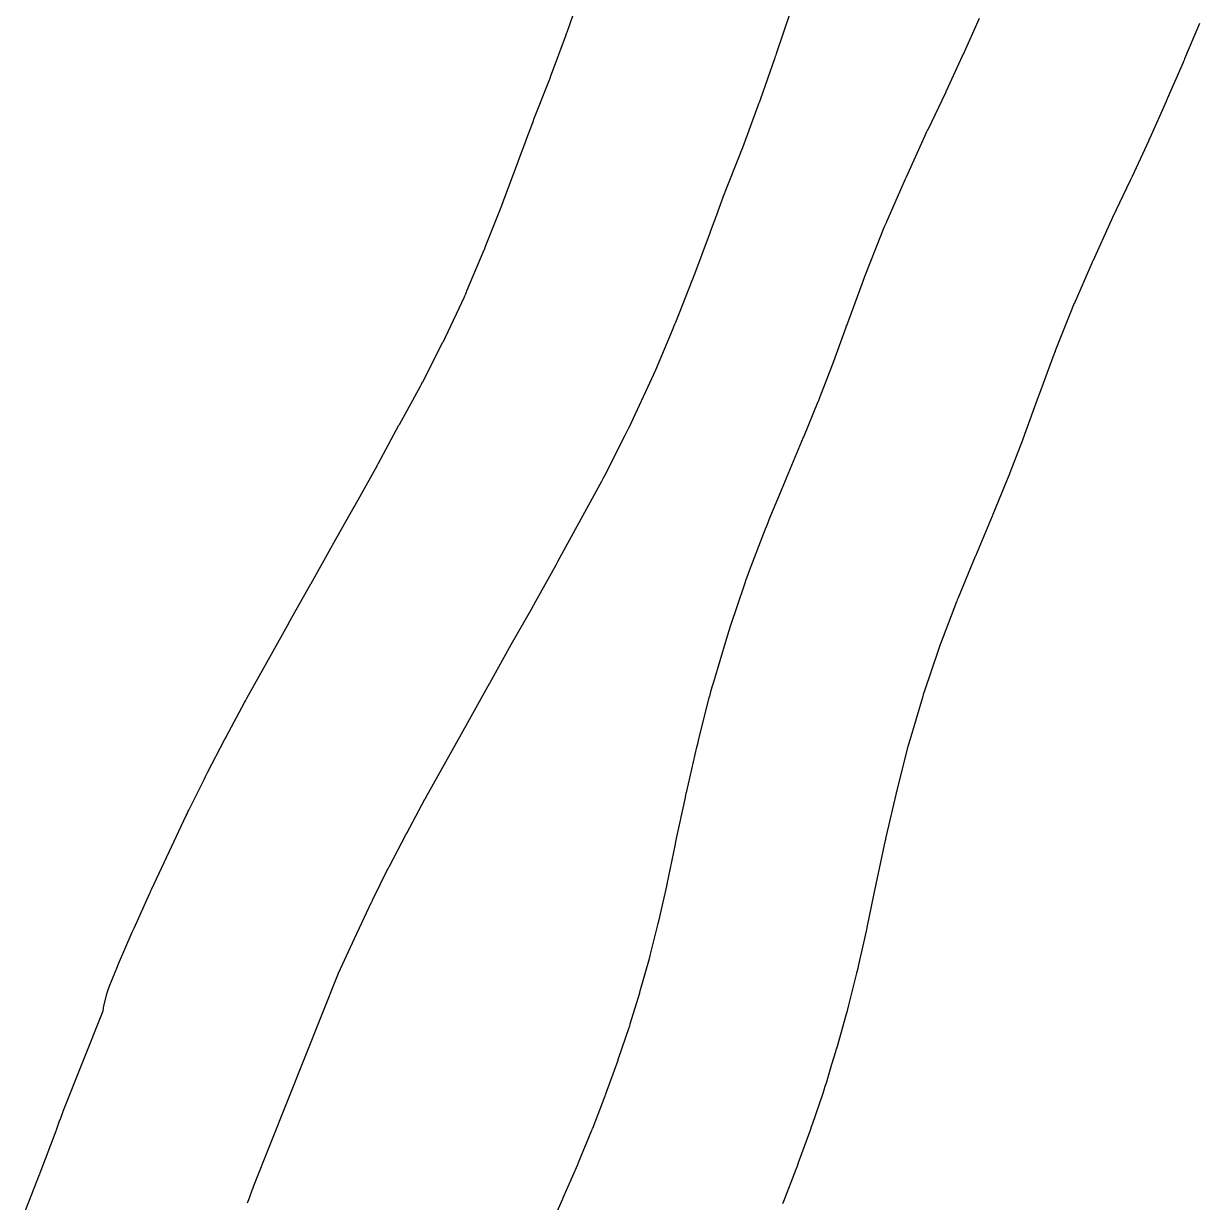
# Model space of a CAD drawing. Header units: inches. Extents: x 0.4 to 11.3, y -7.9 to -0.4.
# Drawn here: x 6.299 to 7.205, y -3.114 to -2.206 of the extents above; entities that cross this region are included whole.
import ezdxf

# ---------------------------------------------------------------- set-up
doc = ezdxf.new("R2010")
doc.units = ezdxf.units.IN
doc.header["$MEASUREMENT"] = 0
doc.layers.add('F.Cu', color=13, linetype='CONTINUOUS', true_color=0xc83434)

msp = doc.modelspace()

# ---------------------------------------------------------------- linework, layer by layer
at = {"layer": 'F.Cu', "linetype": 'CONTINUOUS'}
for p, q in [((6.71806, -2.21256), (6.7294, -2.18019)), ((6.89004, -2.1968), (6.87904, -2.22931)), ((7.02295, -2.22995), (7.03555, -2.20176)), ((6.70532, -2.24699), (6.71729, -2.21469)), ((6.71729, -2.21469), (6.71742, -2.21434)), ((6.71729, -2.21469), (6.71729, -2.21469)), ((6.71742, -2.21434), (6.71767, -2.21366)), ((6.71767, -2.21366), (6.71791, -2.21297)), ((6.71791, -2.21297), (6.71803, -2.21262)), ((6.71803, -2.21262), (6.71804, -2.2126)), ((6.71804, -2.2126), (6.71806, -2.21256)), ((7.20504, -2.20597), (7.19359, -2.23322)), ((7.20504, -2.20597), (7.20504, -2.20597)), ((6.87802, -2.23226), (6.8667, -2.26457)), ((6.87837, -2.23126), (6.87802, -2.23226)), ((6.87802, -2.23226), (6.87802, -2.23226)), ((6.87872, -2.23025), (6.87837, -2.23126)), ((6.87903, -2.22932), (6.87872, -2.23025)), ((6.87904, -2.22931), (6.87903, -2.22932)), ((7.01013, -2.25789), (7.02261, -2.23071)), ((7.02261, -2.23071), (7.02267, -2.23058)), ((7.02261, -2.23071), (7.02261, -2.23071)), ((7.02267, -2.23058), (7.02278, -2.23033)), ((7.02278, -2.23033), (7.0229, -2.23008)), ((7.0229, -2.23008), (7.02295, -2.22995)), ((7.02295, -2.22995), (7.02295, -2.22995)), ((7.19242, -2.23596), (7.18024, -2.26392)), ((7.19281, -2.23505), (7.19242, -2.23596)), ((7.19242, -2.23596), (7.19242, -2.23596)), ((7.1932, -2.23414), (7.19281, -2.23505)), ((7.19358, -2.23323), (7.1932, -2.23414)), ((7.19359, -2.23322), (7.19358, -2.23323)), ((6.69305, -2.27823), (6.70447, -2.24923)), ((6.70447, -2.24923), (6.70462, -2.24886)), ((6.70447, -2.24923), (6.70447, -2.24923)), ((6.70462, -2.24886), (6.7049, -2.24811)), ((6.7049, -2.24811), (6.70519, -2.24736)), ((6.70519, -2.24736), (6.70532, -2.24699)), ((6.70532, -2.24699), (6.70532, -2.24699)), ((6.996, -2.28749), (7.00962, -2.25897)), ((7.00962, -2.25897), (7.00971, -2.25879)), ((7.00962, -2.25897), (7.00962, -2.25897)), ((7.00971, -2.25879), (7.00988, -2.25843)), ((7.00988, -2.25843), (7.01004, -2.25807)), ((7.01004, -2.25807), (7.01012, -2.25789)), ((7.01012, -2.25789), (7.01013, -2.25789)), ((7.01013, -2.25789), (7.01013, -2.25789)), ((6.86496, -2.26939), (6.853, -2.3017)), ((6.86555, -2.26779), (6.86496, -2.26939)), ((6.86496, -2.26939), (6.86496, -2.26939)), ((6.86496, -2.26939), (6.86496, -2.26939)), ((6.86613, -2.26618), (6.86555, -2.26779)), ((6.8667, -2.26458), (6.86613, -2.26618)), ((6.8667, -2.26457), (6.8667, -2.26458)), ((7.17933, -2.26599), (7.16674, -2.29418)), ((7.17934, -2.26598), (7.17933, -2.26599)), ((7.17964, -2.2653), (7.17934, -2.26598)), ((7.17994, -2.26461), (7.17964, -2.2653)), ((7.18024, -2.26392), (7.17994, -2.26461)), ((7.18024, -2.26392), (7.18024, -2.26392)), ((6.69253, -2.27957), (6.69302, -2.2783)), ((6.69302, -2.2783), (6.69303, -2.27828)), ((6.69303, -2.27828), (6.69305, -2.27823)), ((6.68627, -2.29634), (6.69154, -2.28219)), ((6.69154, -2.28219), (6.69156, -2.28214)), ((6.69156, -2.28212), (6.69204, -2.28084)), ((6.69156, -2.28214), (6.69156, -2.28212)), ((6.69204, -2.28084), (6.69253, -2.27957)), ((6.9952, -2.28917), (6.99599, -2.28749)), ((6.99599, -2.28749), (6.996, -2.28749)), ((6.68066, -2.31143), (6.68621, -2.29651)), ((6.68621, -2.29651), (6.68624, -2.29645)), ((6.68624, -2.29645), (6.68625, -2.2964)), ((6.68625, -2.2964), (6.68627, -2.29635)), ((6.68627, -2.29635), (6.68627, -2.29634)), ((6.97944, -2.32388), (6.99358, -2.29268)), ((6.99358, -2.29267), (6.99438, -2.29092)), ((6.99358, -2.29268), (6.99358, -2.29267)), ((6.99438, -2.29092), (6.9952, -2.28917)), ((7.16572, -2.29643), (7.15323, -2.32362)), ((7.16606, -2.29568), (7.16572, -2.29643)), ((7.16572, -2.29643), (7.16572, -2.29643)), ((7.16572, -2.29643), (7.16572, -2.29643)), ((7.1664, -2.29493), (7.16606, -2.29568)), ((7.16674, -2.29418), (7.1664, -2.29493)), ((7.16674, -2.29418), (7.16674, -2.29418)), ((7.16674, -2.29418), (7.16674, -2.29418)), ((6.85168, -2.30518), (6.851, -2.30691)), ((6.85234, -2.30344), (6.85168, -2.30518)), ((6.853, -2.3017), (6.85234, -2.30344)), ((6.853, -2.3017), (6.853, -2.3017)), ((6.66855, -2.34385), (6.6806, -2.3116)), ((6.6806, -2.3116), (6.68063, -2.31152)), ((6.68063, -2.31152), (6.68066, -2.31143)), ((6.851, -2.30691), (6.83961, -2.33586)), ((6.851, -2.30691), (6.851, -2.30691)), ((6.97895, -2.32497), (6.97944, -2.32388)), ((6.97944, -2.32388), (6.97944, -2.32388)), ((7.15323, -2.32362), (7.15274, -2.3247)), ((7.15323, -2.32362), (7.15323, -2.32362)), ((6.96422, -2.35851), (6.97794, -2.32723)), ((6.97794, -2.32723), (6.97795, -2.32722)), ((6.97795, -2.32722), (6.97843, -2.32612)), ((6.97843, -2.32612), (6.97895, -2.32497)), ((7.15172, -2.32685), (7.1381, -2.35537)), ((7.15223, -2.32578), (7.15172, -2.32685)), ((7.15172, -2.32685), (7.15172, -2.32685)), ((7.15274, -2.3247), (7.15223, -2.32578)), ((6.83912, -2.33713), (6.83388, -2.35122)), ((6.8392, -2.33692), (6.83912, -2.33713)), ((6.83912, -2.33713), (6.83912, -2.33713)), ((6.83936, -2.33649), (6.8392, -2.33692)), ((6.83953, -2.33607), (6.83936, -2.33649)), ((6.83961, -2.33586), (6.83953, -2.33607)), ((6.65501, -2.37807), (6.6677, -2.34606)), ((6.6677, -2.34606), (6.66785, -2.3457)), ((6.6677, -2.34606), (6.6677, -2.34606)), ((6.6677, -2.34606), (6.6677, -2.34606)), ((6.66785, -2.3457), (6.66813, -2.34496)), ((6.66813, -2.34496), (6.66842, -2.34423)), ((6.66842, -2.34423), (6.66855, -2.34386)), ((6.66855, -2.34386), (6.66855, -2.34385)), ((6.8338, -2.35143), (6.82827, -2.36631)), ((6.83384, -2.35133), (6.8338, -2.35143)), ((6.83386, -2.35127), (6.83384, -2.35133)), ((6.83388, -2.35122), (6.83386, -2.35127)), ((6.96287, -2.36164), (6.96421, -2.35853)), ((6.96421, -2.35853), (6.96422, -2.35851)), ((7.13702, -2.35769), (7.12288, -2.38889)), ((7.13719, -2.35731), (7.13702, -2.35769)), ((7.13702, -2.35769), (7.13702, -2.35769)), ((7.13753, -2.35656), (7.13719, -2.35731)), ((7.13789, -2.35581), (7.13753, -2.35656)), ((7.13807, -2.35543), (7.13789, -2.35581)), ((7.1381, -2.35537), (7.13807, -2.35541)), ((7.13807, -2.35541), (7.13807, -2.35543)), ((6.82813, -2.3667), (6.81608, -2.39895)), ((6.8282, -2.3665), (6.82813, -2.3667)), ((6.82827, -2.36631), (6.8282, -2.3665)), ((6.9476, -2.40004), (6.96025, -2.36803)), ((6.96025, -2.36803), (6.96026, -2.36802)), ((6.96026, -2.36802), (6.96154, -2.36482)), ((6.96154, -2.36482), (6.96287, -2.36164)), ((6.65487, -2.37843), (6.65501, -2.37807)), ((6.65501, -2.37807), (6.65501, -2.37807)), ((6.64087, -2.4119), (6.65412, -2.38025)), ((6.65412, -2.38025), (6.65414, -2.38022)), ((6.65414, -2.38021), (6.65429, -2.37985)), ((6.65414, -2.38022), (6.65414, -2.38021)), ((6.65429, -2.37985), (6.65458, -2.37914)), ((6.65458, -2.37914), (6.65487, -2.37843)), ((7.12216, -2.39049), (7.10844, -2.42177)), ((7.12217, -2.39046), (7.12216, -2.39049)), ((7.12218, -2.39044), (7.12217, -2.39046)), ((7.12229, -2.39019), (7.12218, -2.39044)), ((7.12251, -2.38969), (7.12229, -2.39019)), ((7.12273, -2.3892), (7.12251, -2.38969)), ((7.12285, -2.38895), (7.12273, -2.3892)), ((7.12288, -2.38889), (7.12285, -2.38893)), ((7.12285, -2.38893), (7.12285, -2.38895)), ((6.8141, -2.40411), (6.80141, -2.43611)), ((6.81477, -2.4024), (6.8141, -2.40411)), ((6.8141, -2.40411), (6.8141, -2.40411)), ((6.81543, -2.40068), (6.81477, -2.4024)), ((6.81608, -2.39896), (6.81543, -2.40068)), ((6.81608, -2.39895), (6.81608, -2.39896)), ((6.94522, -2.40628), (6.94598, -2.40425)), ((6.94598, -2.40425), (6.94678, -2.40214)), ((6.94678, -2.40214), (6.9476, -2.40004)), ((6.9476, -2.40004), (6.9476, -2.40004)), ((6.63926, -2.41556), (6.63992, -2.41411)), ((6.63992, -2.41411), (6.64056, -2.41264)), ((6.64056, -2.41264), (6.64087, -2.41191)), ((6.64087, -2.41191), (6.64087, -2.4119)), ((6.93338, -2.43845), (6.94521, -2.40629)), ((6.94521, -2.40629), (6.94522, -2.40628)), ((6.62439, -2.44739), (6.63893, -2.41629)), ((6.63893, -2.41629), (6.63926, -2.41556)), ((6.63893, -2.41629), (6.63893, -2.41629)), ((7.10812, -2.4225), (7.10754, -2.42386)), ((7.10842, -2.42182), (7.10812, -2.4225)), ((7.10844, -2.42177), (7.10842, -2.4218)), ((7.10842, -2.4218), (7.10842, -2.42182)), ((7.10671, -2.42592), (7.09405, -2.45793)), ((7.10698, -2.42523), (7.10671, -2.42591)), ((7.10671, -2.42591), (7.10671, -2.42592)), ((7.10754, -2.42386), (7.10698, -2.42523)), ((6.79937, -2.44111), (6.78612, -2.47274)), ((6.79938, -2.44108), (6.79937, -2.4411)), ((6.79937, -2.4411), (6.79937, -2.44111)), ((6.79937, -2.44111), (6.79937, -2.44111)), ((6.80006, -2.43945), (6.79938, -2.44107)), ((6.79938, -2.44107), (6.79938, -2.44108)), ((6.80074, -2.43778), (6.80006, -2.43945)), ((6.80141, -2.43611), (6.80074, -2.43778)), ((6.80141, -2.43611), (6.80141, -2.43611)), ((6.92237, -2.46872), (6.93294, -2.43963)), ((6.93294, -2.43963), (6.93297, -2.43956)), ((6.93297, -2.43956), (6.933, -2.43948)), ((6.933, -2.43948), (6.93332, -2.43861)), ((6.93332, -2.43861), (6.93335, -2.43853)), ((6.93335, -2.43853), (6.93338, -2.43845)), ((6.62244, -2.45137), (6.62278, -2.45072)), ((6.62278, -2.45072), (6.62343, -2.44941)), ((6.62343, -2.44941), (6.62406, -2.4481)), ((6.62406, -2.4481), (6.62437, -2.44743)), ((6.62437, -2.44743), (6.62438, -2.44742)), ((6.62438, -2.44742), (6.62439, -2.44739)), ((6.60681, -2.4819), (6.62243, -2.4514)), ((6.62243, -2.4514), (6.62244, -2.45138)), ((6.62244, -2.45138), (6.62244, -2.45137)), ((7.09353, -2.45928), (7.09319, -2.46018)), ((7.09388, -2.45838), (7.09353, -2.45928)), ((7.09405, -2.45793), (7.09388, -2.45838)), ((7.09405, -2.45793), (7.09405, -2.45793)), ((6.92211, -2.46943), (6.92228, -2.46896)), ((6.92228, -2.46896), (6.92237, -2.46872)), ((6.92237, -2.46872), (6.92237, -2.46872)), ((7.093, -2.4607), (7.08118, -2.49279)), ((7.09301, -2.46066), (7.093, -2.4607)), ((7.09302, -2.46064), (7.09301, -2.46066)), ((7.09319, -2.46018), (7.09302, -2.46064)), ((6.78466, -2.47617), (6.78315, -2.47958)), ((6.78612, -2.47275), (6.78466, -2.47617)), ((6.78612, -2.47274), (6.78612, -2.47275)), ((6.91217, -2.49525), (6.92184, -2.47014)), ((6.92184, -2.47014), (6.92193, -2.46991)), ((6.92184, -2.47014), (6.92184, -2.47014)), ((6.92193, -2.46991), (6.92211, -2.46943)), ((6.58884, -2.51471), (6.60511, -2.48511)), ((6.60511, -2.4851), (6.6054, -2.48459)), ((6.60511, -2.48511), (6.60511, -2.4851)), ((6.6054, -2.48459), (6.60595, -2.48354)), ((6.60595, -2.48354), (6.6065, -2.48249)), ((6.6065, -2.48249), (6.60677, -2.48197)), ((6.60677, -2.48197), (6.60679, -2.48195)), ((6.60679, -2.48195), (6.60681, -2.4819)), ((6.78159, -2.48296), (6.76708, -2.51402)), ((6.78315, -2.47958), (6.78159, -2.48296)), ((6.78159, -2.48296), (6.78159, -2.48296)), ((6.91161, -2.49666), (6.91183, -2.4961)), ((6.91183, -2.4961), (6.91206, -2.49553)), ((6.91206, -2.49553), (6.91217, -2.49525)), ((6.91217, -2.49525), (6.91217, -2.49525)), ((7.08093, -2.49349), (7.07038, -2.52251)), ((7.08118, -2.49279), (7.08093, -2.49349)), ((6.9003, -2.5241), (6.91149, -2.49695)), ((6.91149, -2.49694), (6.91161, -2.49666)), ((6.91149, -2.49695), (6.91149, -2.49694)), ((6.91149, -2.49695), (6.91149, -2.49695)), ((6.76706, -2.51407), (6.76562, -2.5171)), ((6.76707, -2.51404), (6.76706, -2.51407)), ((6.76706, -2.51407), (6.76706, -2.51407)), ((6.76708, -2.51402), (6.76707, -2.51404)), ((6.76708, -2.51402), (6.76708, -2.51402)), ((6.57243, -2.54511), (6.58851, -2.51531)), ((6.58851, -2.51531), (6.58869, -2.51501)), ((6.58869, -2.51501), (6.58884, -2.51471)), ((6.76258, -2.52321), (6.74697, -2.55369)), ((6.76412, -2.52017), (6.76258, -2.52321)), ((6.76258, -2.52321), (6.76258, -2.52321)), ((6.76562, -2.5171), (6.76412, -2.52017)), ((7.07038, -2.52252), (7.06986, -2.52393)), ((7.07038, -2.52251), (7.07038, -2.52252)), ((6.88721, -2.55537), (6.90014, -2.52449)), ((6.90014, -2.52448), (6.90016, -2.52442)), ((6.90014, -2.52449), (6.90014, -2.52448)), ((6.90016, -2.52442), (6.90022, -2.5243)), ((6.90022, -2.5243), (6.90027, -2.52417)), ((6.90027, -2.52417), (6.90029, -2.52411)), ((6.90029, -2.52411), (6.9003, -2.5241)), ((7.06879, -2.52676), (7.05912, -2.55186)), ((7.06933, -2.52535), (7.06879, -2.52676)), ((7.06879, -2.52676), (7.06879, -2.52676)), ((7.06986, -2.52393), (7.06933, -2.52535)), ((6.55485, -2.57672), (6.57169, -2.54645)), ((6.57169, -2.54645), (6.5717, -2.54645)), ((6.5717, -2.54645), (6.57182, -2.54623)), ((6.57182, -2.54623), (6.57206, -2.54579)), ((6.57206, -2.54579), (6.57231, -2.54534)), ((6.57231, -2.54534), (6.57243, -2.54512)), ((6.57243, -2.54512), (6.57243, -2.54511)), ((6.74444, -2.55852), (6.74313, -2.56094)), ((6.74574, -2.55608), (6.74444, -2.55852)), ((6.74697, -2.5537), (6.74574, -2.55608)), ((6.74697, -2.55369), (6.74697, -2.5537)), ((6.87376, -2.5878), (6.8869, -2.55614)), ((6.8869, -2.55613), (6.887, -2.55588)), ((6.8869, -2.55614), (6.8869, -2.55613)), ((6.8869, -2.55613), (6.8869, -2.55613)), ((6.887, -2.55588), (6.88711, -2.55563)), ((6.88711, -2.55563), (6.88721, -2.55538)), ((6.88721, -2.55538), (6.88721, -2.55537)), ((7.05709, -2.55696), (7.04589, -2.58412)), ((7.05778, -2.55527), (7.05709, -2.55696)), ((7.05709, -2.55696), (7.05709, -2.55696)), ((7.05845, -2.55357), (7.05778, -2.55527)), ((7.05912, -2.55186), (7.05845, -2.55357)), ((7.05912, -2.55186), (7.05912, -2.55186)), ((6.74313, -2.56094), (6.72695, -2.59038)), ((6.74313, -2.56094), (6.74313, -2.56094)), ((6.53764, -2.60701), (6.55434, -2.57763)), ((6.55434, -2.57763), (6.55443, -2.57748)), ((6.55434, -2.57763), (6.55434, -2.57763)), ((6.55434, -2.57763), (6.55434, -2.57763)), ((6.55443, -2.57748), (6.55459, -2.57718)), ((6.55459, -2.57718), (6.55476, -2.57688)), ((6.55476, -2.57688), (6.55485, -2.57673)), ((6.55485, -2.57673), (6.55485, -2.57672)), ((7.04541, -2.58527), (7.03249, -2.61615)), ((7.04557, -2.58489), (7.04541, -2.58527)), ((7.04541, -2.58527), (7.04541, -2.58527)), ((7.04573, -2.5845), (7.04557, -2.58489)), ((7.04589, -2.58412), (7.04573, -2.5845)), ((7.04589, -2.58412), (7.04589, -2.58412)), ((6.72695, -2.59038), (6.71101, -2.61992)), ((6.85856, -2.62723), (6.87084, -2.59512)), ((6.87084, -2.59512), (6.8718, -2.59265)), ((6.87084, -2.59512), (6.87084, -2.59512)), ((6.87084, -2.59512), (6.87084, -2.59512)), ((6.8718, -2.59265), (6.87278, -2.59019)), ((6.87278, -2.59019), (6.87376, -2.5878)), ((6.87376, -2.5878), (6.87376, -2.5878)), ((6.52089, -2.63712), (6.53729, -2.60764)), ((6.53729, -2.60764), (6.53748, -2.60733)), ((6.53748, -2.60733), (6.53764, -2.60701)), ((6.7093, -2.62304), (6.69246, -2.6533)), ((6.70987, -2.622), (6.7093, -2.62304)), ((6.7093, -2.62304), (6.7093, -2.62304)), ((6.71044, -2.62096), (6.70987, -2.622)), ((6.71101, -2.61992), (6.71044, -2.62096)), ((6.71101, -2.61992), (6.71101, -2.61992)), ((7.03235, -2.61648), (7.01922, -2.64814)), ((7.03238, -2.61643), (7.03235, -2.61648)), ((7.03242, -2.61632), (7.03238, -2.61643)), ((7.03247, -2.61621), (7.03242, -2.61632)), ((7.03249, -2.61615), (7.03247, -2.61621)), ((7.03249, -2.61615), (7.03249, -2.61615)), ((6.85607, -2.63401), (6.85729, -2.63061)), ((6.85729, -2.63061), (6.85856, -2.62723)), ((6.85856, -2.62723), (6.85856, -2.62723)), ((6.50384, -2.66756), (6.52071, -2.63746)), ((6.52071, -2.63746), (6.52073, -2.63742)), ((6.52071, -2.63746), (6.52071, -2.63746)), ((6.52073, -2.63742), (6.52078, -2.63732)), ((6.52078, -2.63732), (6.52084, -2.63722)), ((6.52084, -2.63722), (6.52087, -2.63718)), ((6.52087, -2.63716), (6.52089, -2.63712)), ((6.52087, -2.63718), (6.52087, -2.63716)), ((6.84387, -2.67003), (6.85489, -2.63743)), ((6.85489, -2.63743), (6.85607, -2.63401)), ((6.85489, -2.63743), (6.85489, -2.63743)), ((7.01855, -2.64977), (7.01814, -2.65083)), ((7.01898, -2.64872), (7.01855, -2.64977)), ((7.0192, -2.6482), (7.01898, -2.64872)), ((7.01922, -2.64814), (7.0192, -2.64818)), ((7.0192, -2.64818), (7.0192, -2.6482)), ((6.69126, -2.65542), (6.67475, -2.68449)), ((6.69166, -2.65472), (6.69126, -2.65542)), ((6.69126, -2.65542), (6.69126, -2.65542)), ((6.69206, -2.65401), (6.69166, -2.65472)), ((6.69246, -2.6533), (6.69206, -2.65401)), ((6.69246, -2.6533), (6.69246, -2.6533)), ((7.01794, -2.65136), (7.00565, -2.68348)), ((7.01814, -2.65083), (7.01794, -2.65136)), ((7.01794, -2.65136), (7.01794, -2.65136)), ((6.4869, -2.69787), (6.50374, -2.66773)), ((6.50374, -2.66773), (6.50379, -2.66765)), ((6.50379, -2.66765), (6.50384, -2.66756)), ((6.84073, -2.67993), (6.84172, -2.67665)), ((6.84172, -2.67665), (6.84278, -2.67332)), ((6.84278, -2.67332), (6.84386, -2.67005)), ((6.84386, -2.67005), (6.84387, -2.67003)), ((6.67475, -2.68449), (6.65855, -2.71361)), ((6.83093, -2.71288), (6.84072, -2.67995)), ((6.84072, -2.67995), (6.84073, -2.67993)), ((7.00484, -2.68567), (7.00432, -2.68713)), ((7.00537, -2.68422), (7.00484, -2.68567)), ((7.00565, -2.68349), (7.00537, -2.68422)), ((7.00565, -2.68348), (7.00565, -2.68349)), ((7.00565, -2.68349), (7.00565, -2.68349)), ((7.00408, -2.68786), (6.99305, -2.72047)), ((7.00432, -2.68713), (7.00408, -2.68786)), ((7.00408, -2.68786), (7.00408, -2.68786)), ((6.47148, -2.72547), (6.48689, -2.69788)), ((6.48689, -2.69788), (6.4869, -2.69787)), ((6.4869, -2.69787), (6.4869, -2.69787)), ((6.65824, -2.71417), (6.65809, -2.71445)), ((6.6584, -2.71389), (6.65824, -2.71417)), ((6.65855, -2.71361), (6.6584, -2.71389)), ((6.65855, -2.71361), (6.65855, -2.71361)), ((6.82985, -2.7166), (6.83093, -2.71289)), ((6.83093, -2.71289), (6.83093, -2.71288)), ((6.65808, -2.71445), (6.64122, -2.74455)), ((6.65809, -2.71445), (6.65808, -2.71445)), ((6.65809, -2.71445), (6.65809, -2.71445)), ((6.82785, -2.7241), (6.82881, -2.72038)), ((6.82881, -2.72038), (6.82985, -2.7166)), ((6.99234, -2.72263), (6.9919, -2.72406)), ((6.9928, -2.72121), (6.99234, -2.72263)), ((6.99304, -2.7205), (6.9928, -2.72121)), ((6.99305, -2.72049), (6.99304, -2.7205)), ((6.99305, -2.72047), (6.99305, -2.72049)), ((6.45551, -2.7551), (6.46966, -2.72879)), ((6.46966, -2.72879), (6.46968, -2.72875)), ((6.46968, -2.72875), (6.46969, -2.72873)), ((6.46969, -2.72873), (6.47029, -2.72762)), ((6.47029, -2.72762), (6.47089, -2.72652)), ((6.47089, -2.72652), (6.47147, -2.72548)), ((6.47147, -2.72548), (6.47148, -2.72547)), ((6.81933, -2.75777), (6.82782, -2.72418)), ((6.82782, -2.72418), (6.82783, -2.72416)), ((6.82782, -2.72418), (6.82782, -2.72418)), ((6.82783, -2.72416), (6.82784, -2.72411)), ((6.82784, -2.72411), (6.82785, -2.7241)), ((6.99167, -2.72483), (6.98188, -2.75775)), ((6.99168, -2.7248), (6.99167, -2.72483)), ((6.9919, -2.72406), (6.99168, -2.72478)), ((6.99168, -2.72478), (6.99168, -2.7248)), ((6.64121, -2.74456), (6.62437, -2.77468)), ((6.64122, -2.74455), (6.64121, -2.74455)), ((6.64121, -2.74455), (6.64121, -2.74456)), ((6.44108, -2.78267), (6.45428, -2.75742)), ((6.45428, -2.75742), (6.45429, -2.7574)), ((6.45429, -2.7574), (6.45469, -2.75664)), ((6.45429, -2.7574), (6.45429, -2.7574)), ((6.45469, -2.75664), (6.45509, -2.75589)), ((6.45509, -2.75589), (6.45549, -2.75513)), ((6.45549, -2.75513), (6.4555, -2.75513)), ((6.4555, -2.75513), (6.45551, -2.7551)), ((6.81843, -2.7614), (6.81887, -2.7596)), ((6.81887, -2.7596), (6.81931, -2.75781)), ((6.81931, -2.75781), (6.81932, -2.7578)), ((6.81932, -2.7578), (6.81933, -2.75777)), ((6.98163, -2.75861), (6.98117, -2.76023)), ((6.98187, -2.7578), (6.98163, -2.75861)), ((6.98188, -2.75775), (6.98187, -2.75779)), ((6.98187, -2.75779), (6.98187, -2.7578)), ((6.8102, -2.797), (6.81801, -2.7632)), ((6.81801, -2.76319), (6.81843, -2.7614)), ((6.81801, -2.7632), (6.81801, -2.76319)), ((6.98051, -2.76274), (6.97199, -2.7964)), ((6.98052, -2.76269), (6.98051, -2.76274)), ((6.98053, -2.76267), (6.98052, -2.76269)), ((6.98073, -2.76185), (6.98053, -2.76267)), ((6.98117, -2.76023), (6.98073, -2.76185)), ((6.62437, -2.77468), (6.60896, -2.80228)), ((6.62437, -2.77468), (6.62437, -2.77468)), ((6.43865, -2.78746), (6.43944, -2.78586)), ((6.43944, -2.78586), (6.44025, -2.78427)), ((6.44025, -2.78427), (6.44108, -2.78268)), ((6.44108, -2.78268), (6.44108, -2.78267)), ((6.44108, -2.78268), (6.44108, -2.78268)), ((6.4267, -2.81165), (6.43864, -2.78747)), ((6.43864, -2.78747), (6.43864, -2.78746)), ((6.43864, -2.78746), (6.43865, -2.78746)), ((6.60832, -2.80343), (6.59423, -2.82965)), ((6.60833, -2.80343), (6.60832, -2.80343)), ((6.60842, -2.80324), (6.60833, -2.80343)), ((6.60863, -2.80288), (6.60842, -2.80324)), ((6.60883, -2.80251), (6.60863, -2.80288)), ((6.60893, -2.80233), (6.60883, -2.80251)), ((6.60894, -2.80231), (6.60893, -2.80233)), ((6.60896, -2.80228), (6.60894, -2.80231)), ((6.80188, -2.83574), (6.80912, -2.80186)), ((6.80912, -2.80185), (6.80946, -2.80026)), ((6.80912, -2.80186), (6.80912, -2.80185)), ((6.80946, -2.80026), (6.80983, -2.79859)), ((6.80983, -2.79859), (6.8102, -2.797)), ((6.8102, -2.797), (6.8102, -2.797)), ((6.97145, -2.79866), (6.96363, -2.83247)), ((6.97154, -2.79828), (6.97145, -2.79865)), ((6.97145, -2.79865), (6.97145, -2.79866)), ((6.97172, -2.79751), (6.97154, -2.79828)), ((6.97191, -2.79674), (6.97172, -2.79751)), ((6.97199, -2.7964), (6.97191, -2.79674)), ((6.97199, -2.7964), (6.97199, -2.7964)), ((6.42535, -2.81443), (6.42602, -2.81304)), ((6.42602, -2.81304), (6.4267, -2.81166)), ((6.4267, -2.81166), (6.4267, -2.81165)), ((6.41155, -2.84382), (6.42469, -2.81583)), ((6.42469, -2.81582), (6.42535, -2.81443)), ((6.42469, -2.81583), (6.42469, -2.81582)), ((6.59384, -2.83038), (6.58064, -2.85562)), ((6.59389, -2.83028), (6.59384, -2.83038)), ((6.59384, -2.83038), (6.59384, -2.83038)), ((6.59402, -2.83003), (6.59389, -2.83028)), ((6.59416, -2.82978), (6.59402, -2.83003)), ((6.59422, -2.82966), (6.59416, -2.82978)), ((6.59423, -2.82965), (6.59422, -2.82966)), ((6.79503, -2.8688), (6.80143, -2.83787)), ((6.80143, -2.83786), (6.80157, -2.8372)), ((6.80143, -2.83787), (6.80143, -2.83786)), ((6.80157, -2.8372), (6.80173, -2.83644)), ((6.80173, -2.83644), (6.80188, -2.83574)), ((6.80188, -2.83574), (6.80188, -2.83574)), ((6.96312, -2.83476), (6.95589, -2.86864)), ((6.96313, -2.83471), (6.96312, -2.83476)), ((6.96314, -2.83469), (6.96313, -2.83471)), ((6.96321, -2.83433), (6.96314, -2.83469)), ((6.96337, -2.83361), (6.96321, -2.83433)), ((6.96353, -2.8329), (6.96337, -2.83361)), ((6.96362, -2.83254), (6.96353, -2.8329)), ((6.96363, -2.83247), (6.96362, -2.83252)), ((6.96362, -2.83252), (6.96362, -2.83254)), ((6.398, -2.87271), (6.41153, -2.84386)), ((6.41153, -2.84386), (6.41154, -2.84384)), ((6.41154, -2.84384), (6.41155, -2.84382)), ((6.57983, -2.85722), (6.5679, -2.88137)), ((6.57984, -2.85721), (6.57983, -2.85722)), ((6.57997, -2.85695), (6.57984, -2.85721)), ((6.58023, -2.85642), (6.57997, -2.85695)), ((6.58051, -2.85589), (6.58023, -2.85642)), ((6.58064, -2.85562), (6.58051, -2.85589)), ((6.58064, -2.85562), (6.58064, -2.85562)), ((6.38453, -2.90252), (6.39662, -2.8757)), ((6.39662, -2.8757), (6.39664, -2.87567)), ((6.39664, -2.87567), (6.39665, -2.87565)), ((6.39665, -2.87565), (6.39708, -2.87469)), ((6.39708, -2.87469), (6.39753, -2.87373)), ((6.39753, -2.87373), (6.39797, -2.87277)), ((6.39797, -2.87277), (6.39798, -2.87275)), ((6.39798, -2.87275), (6.398, -2.87271)), ((6.78863, -2.89719), (6.79473, -2.87019)), ((6.79473, -2.87019), (6.79478, -2.86995)), ((6.79473, -2.87019), (6.79473, -2.87019)), ((6.79478, -2.86995), (6.79488, -2.86949)), ((6.79488, -2.86949), (6.79498, -2.86903)), ((6.79498, -2.86903), (6.79503, -2.8688)), ((6.79503, -2.8688), (6.79503, -2.8688)), ((6.79503, -2.8688), (6.79503, -2.8688)), ((6.95564, -2.86979), (6.94924, -2.90072)), ((6.95566, -2.86972), (6.95564, -2.86979)), ((6.95567, -2.86969), (6.95566, -2.86972)), ((6.9557, -2.86952), (6.95567, -2.86969)), ((6.95577, -2.8692), (6.9557, -2.86952)), ((6.95584, -2.86887), (6.95577, -2.8692)), ((6.95587, -2.86871), (6.95584, -2.86887)), ((6.95589, -2.86864), (6.95587, -2.86869)), ((6.95587, -2.86869), (6.95587, -2.86871)), ((6.56723, -2.88277), (6.5541, -2.91074)), ((6.56734, -2.88254), (6.56723, -2.88277)), ((6.56723, -2.88277), (6.56723, -2.88277)), ((6.56756, -2.88207), (6.56734, -2.88254)), ((6.56779, -2.88161), (6.56756, -2.88207)), ((6.5679, -2.88138), (6.56779, -2.88161)), ((6.5679, -2.88137), (6.5679, -2.88138)), ((6.38318, -2.90557), (6.38363, -2.90455)), ((6.38363, -2.90455), (6.38408, -2.90353)), ((6.38408, -2.90353), (6.38453, -2.90252)), ((6.38453, -2.90252), (6.38453, -2.90252)), ((6.78205, -2.92358), (6.78821, -2.89894)), ((6.78821, -2.89894), (6.78829, -2.89864)), ((6.78821, -2.89894), (6.78821, -2.89894)), ((6.78829, -2.89864), (6.78843, -2.89806)), ((6.78843, -2.89806), (6.78856, -2.89748)), ((6.78856, -2.89748), (6.78863, -2.89719)), ((6.78863, -2.89719), (6.78863, -2.89719)), ((6.94865, -2.9035), (6.94834, -2.90489)), ((6.94834, -2.90489), (6.94834, -2.90489)), ((6.94895, -2.90211), (6.94865, -2.9035)), ((6.94924, -2.90072), (6.94895, -2.90211)), ((6.94924, -2.90072), (6.94924, -2.90072)), ((6.37253, -2.93011), (6.38318, -2.90557)), ((6.38318, -2.90557), (6.38318, -2.90557)), ((6.5541, -2.91074), (6.5416, -2.93741)), ((6.94834, -2.90489), (6.94224, -2.93189)), ((6.37128, -2.93328), (6.37253, -2.93011)), ((6.77437, -2.95093), (6.7814, -2.92601)), ((6.7814, -2.92601), (6.78141, -2.926)), ((6.78141, -2.926), (6.78142, -2.92595)), ((6.78142, -2.92595), (6.78147, -2.92579)), ((6.78142, -2.92595), (6.78142, -2.92595)), ((6.78147, -2.92579), (6.78154, -2.92553)), ((6.78154, -2.92553), (6.78169, -2.92497)), ((6.78169, -2.92497), (6.78175, -2.92475)), ((6.78175, -2.92475), (6.78195, -2.92397)), ((6.78195, -2.92397), (6.78205, -2.92358)), ((6.78205, -2.92358), (6.78205, -2.92358)), ((6.94224, -2.93189), (6.94184, -2.93364)), ((6.94224, -2.93189), (6.94224, -2.93189)), ((6.36543, -2.94763), (6.36991, -2.9364)), ((6.36991, -2.9364), (6.37128, -2.93328)), ((6.5416, -2.93741), (6.47637, -3.10168)), ((6.94099, -2.93713), (6.93483, -2.96177)), ((6.94142, -2.93538), (6.94099, -2.93713)), ((6.94099, -2.93713), (6.94099, -2.93713)), ((6.94099, -2.93713), (6.94099, -2.93713)), ((6.94184, -2.93364), (6.94142, -2.93538)), ((6.36368, -2.95247), (6.36543, -2.94763)), ((6.36114, -2.96246), (6.36368, -2.95247)), ((6.76671, -2.97631), (6.77396, -2.95233)), ((6.77396, -2.95233), (6.77403, -2.95209)), ((6.77396, -2.95233), (6.77396, -2.95233)), ((6.77396, -2.95233), (6.77396, -2.95233)), ((6.77403, -2.95209), (6.77417, -2.95163)), ((6.77417, -2.95163), (6.7743, -2.95117)), ((6.7743, -2.95117), (6.77437, -2.95093)), ((6.77437, -2.95093), (6.77437, -2.95093)), ((6.77437, -2.95093), (6.77437, -2.95093)), ((6.33, -3.04357), (6.36069, -2.96629)), ((6.36069, -2.96629), (6.36114, -2.96246)), ((6.93339, -2.96724), (6.933, -2.96866)), ((6.9336, -2.96651), (6.93339, -2.96724)), ((6.93361, -2.96646), (6.9336, -2.96651)), ((6.93363, -2.96638), (6.93361, -2.96646)), ((6.93411, -2.9646), (6.93363, -2.96638)), ((6.93423, -2.96414), (6.93411, -2.9646)), ((6.93424, -2.96408), (6.93423, -2.96412)), ((6.93423, -2.96412), (6.93423, -2.96414)), ((6.93483, -2.96177), (6.93424, -2.96408)), ((6.93483, -2.96177), (6.93483, -2.96177)), ((6.93483, -2.96177), (6.93483, -2.96177)), ((6.76629, -2.97764), (6.76657, -2.97676)), ((6.76657, -2.97676), (6.76671, -2.97632)), ((6.76671, -2.97632), (6.76671, -2.97631)), ((6.933, -2.96867), (6.92592, -2.99373)), ((6.933, -2.96866), (6.933, -2.96867)), ((6.75769, -3.00287), (6.76585, -2.97896)), ((6.76585, -2.97896), (6.766, -2.97852)), ((6.76585, -2.97896), (6.76585, -2.97896)), ((6.766, -2.97852), (6.76629, -2.97764)), ((6.92552, -2.99513), (6.92511, -2.99652)), ((6.92592, -2.99373), (6.92552, -2.99513)), ((6.92592, -2.99373), (6.92592, -2.99373)), ((6.74793, -3.03002), (6.75726, -3.00411)), ((6.75726, -3.00411), (6.75733, -3.0039)), ((6.75726, -3.00411), (6.75726, -3.00411)), ((6.75733, -3.0039), (6.75748, -3.00349)), ((6.75748, -3.00349), (6.75762, -3.00308)), ((6.75762, -3.00308), (6.75769, -3.00287)), ((6.75769, -3.00287), (6.75769, -3.00287)), ((6.9247, -2.99791), (6.92176, -3.00762)), ((6.92511, -2.99652), (6.9247, -2.99791)), ((6.9247, -2.99791), (6.9247, -2.99791)), ((6.92176, -3.00763), (6.91745, -3.02189)), ((6.92176, -3.00762), (6.92176, -3.00763)), ((6.91745, -3.02189), (6.91662, -3.02455)), ((6.91745, -3.02189), (6.91745, -3.02189)), ((6.73774, -3.05648), (6.74731, -3.03167)), ((6.74731, -3.03166), (6.74742, -3.03139)), ((6.74731, -3.03167), (6.74731, -3.03166)), ((6.74742, -3.03139), (6.74762, -3.03085)), ((6.74762, -3.03085), (6.74783, -3.0303)), ((6.74783, -3.0303), (6.74792, -3.03002)), ((6.74792, -3.03002), (6.74793, -3.03002)), ((6.91489, -3.02985), (6.90673, -3.05375)), ((6.91577, -3.0272), (6.91489, -3.02984)), ((6.91489, -3.02984), (6.91489, -3.02985)), ((6.91662, -3.02455), (6.91577, -3.0272)), ((6.32749, -3.05019), (6.3283, -3.048)), ((6.3283, -3.048), (6.32913, -3.04581)), ((6.32913, -3.04581), (6.32998, -3.04363)), ((6.32998, -3.04363), (6.32999, -3.04361)), ((6.32999, -3.04361), (6.33, -3.04357)), ((6.31224, -3.09086), (6.32442, -3.05866)), ((6.32442, -3.05866), (6.32452, -3.05839)), ((6.32442, -3.05866), (6.32442, -3.05866)), ((6.32452, -3.05839), (6.32473, -3.05783)), ((6.32473, -3.05783), (6.32494, -3.05727)), ((6.32494, -3.05727), (6.32504, -3.05699)), ((6.32504, -3.05699), (6.32747, -3.05026)), ((6.32504, -3.05699), (6.32504, -3.05699)), ((6.32747, -3.05026), (6.32748, -3.05022)), ((6.32748, -3.05022), (6.32749, -3.05019)), ((6.72683, -3.08308), (6.73711, -3.05808)), ((6.73711, -3.05807), (6.73722, -3.05781)), ((6.73711, -3.05808), (6.73711, -3.05807)), ((6.73722, -3.05781), (6.73743, -3.05728)), ((6.73743, -3.05728), (6.73764, -3.05674)), ((6.73764, -3.05674), (6.73774, -3.05648)), ((6.73774, -3.05648), (6.73774, -3.05648)), ((6.90542, -3.05747), (6.89609, -3.08338)), ((6.90586, -3.05623), (6.90542, -3.05747)), ((6.90542, -3.05747), (6.90542, -3.05747)), ((6.9063, -3.05499), (6.90586, -3.05623)), ((6.90673, -3.05375), (6.9063, -3.05499)), ((6.90673, -3.05375), (6.90673, -3.05375)), ((6.71483, -3.11075), (6.72622, -3.08452)), ((6.72622, -3.08452), (6.72633, -3.08428)), ((6.72622, -3.08452), (6.72622, -3.08452)), ((6.72633, -3.08428), (6.72653, -3.0838)), ((6.72653, -3.0838), (6.72673, -3.08332)), ((6.72673, -3.08332), (6.72683, -3.08309)), ((6.72683, -3.08309), (6.72683, -3.08308)), ((6.89549, -3.08503), (6.89487, -3.08669)), ((6.89609, -3.08338), (6.89549, -3.08503)), ((6.89609, -3.08338), (6.89609, -3.08338)), ((6.29942, -3.12372), (6.31172, -3.09221)), ((6.31172, -3.09221), (6.31174, -3.09216)), ((6.31174, -3.09216), (6.31175, -3.09214)), ((6.31175, -3.09214), (6.31183, -3.09193)), ((6.31183, -3.09193), (6.312, -3.0915)), ((6.312, -3.0915), (6.31216, -3.09108)), ((6.31216, -3.09108), (6.31224, -3.09086)), ((6.31224, -3.09086), (6.31224, -3.09086)), ((6.89424, -3.08834), (6.88468, -3.11314)), ((6.89487, -3.08669), (6.89424, -3.08834)), ((6.89424, -3.08834), (6.89424, -3.08834)), ((6.47559, -3.10373), (6.47316, -3.11046)), ((6.4757, -3.10343), (6.47559, -3.10373)), ((6.47597, -3.10271), (6.4757, -3.10343)), ((6.47625, -3.10198), (6.47597, -3.10271)), ((6.47637, -3.10168), (6.47625, -3.10198)), ((6.47221, -3.11307), (6.47172, -3.11436)), ((6.47269, -3.11176), (6.47221, -3.11307)), ((6.47316, -3.11046), (6.47269, -3.11176)), ((6.47316, -3.11046), (6.47316, -3.11046)), ((6.70406, -3.13466), (6.71447, -3.11156)), ((6.71447, -3.11156), (6.71452, -3.11146)), ((6.71447, -3.11156), (6.71447, -3.11156)), ((6.71452, -3.11146), (6.71465, -3.11116)), ((6.71465, -3.11116), (6.71478, -3.11086)), ((6.71478, -3.11086), (6.71482, -3.11076)), ((6.71482, -3.11076), (6.71483, -3.11075)), ((6.88468, -3.11314), (6.88405, -3.11474)), ((6.88468, -3.11314), (6.88468, -3.11314))]:
    msp.add_line(p, q, dxfattribs=at)

doc.saveas('drawing.dxf')
